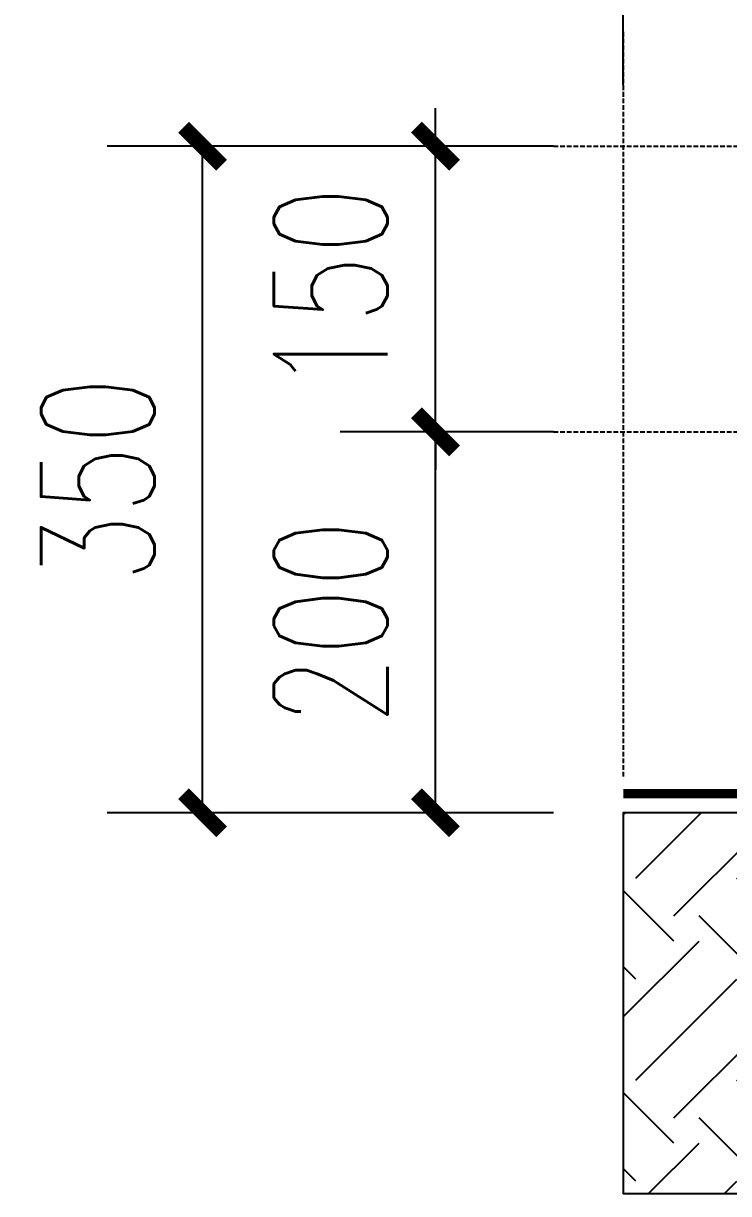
# Model space of a CAD drawing. Extents: x 1332 to 175445, y 256143 to 386027.
# Drawn here: x 8415 to 8785, y 382206 to 382820 of the extents above; entities that cross this region are included whole.
import ezdxf

# ---------------------------------------------------------------- set-up
doc = ezdxf.new("R2010")
doc.units = 0
doc.header["$LTSCALE"] = 10
doc.header["$MEASUREMENT"] = 0
doc.linetypes.add('DASH', pattern=[0.35, 0.25, -0.1])
for name, color, linetype in [('00-Palm-填充', 8, 'Continuous'), ('00-结构边线', 5, 'Continuous'), ('PUB_DIM', 3, 'Continuous'), ('Wall-LLS', 4, 'Continuous')]:
    doc.layers.add(name, color=color, linetype=linetype)
doc.styles.add('_TCH_DIM_T3', font='SIMPLEX', dxfattribs={"width": 0.7058823529411765, "bigfont": 'GBCBIG'})
doc.dimstyles.new('_TCH_ARCH&&20', dxfattribs={"dimtxt": 59.5, "dimasz": 20, "dimexe": 50, "dimexo": 60, "dimgap": 25.25, "dimtad": 1, "dimdec": 0, "dimrnd": 5, "dimzin": 0, "dimdsep": 46, "dimtxsty": '_TCH_DIM_T3', "dimblk": 'ARCHTICK', "dimcen": 0.09, "dimclrt": 7, "dimazin": 2, "dimtfac": 1, "dimtdec": 0, "dimtix": 1, "dimtmove": 2, "dimatfit": 3, "dimfxl": 0, "dimtolj": 1, "dimtzin": 0, "dimarcsym": 0})

# ---------------------------------------------------------------- blocks, each defined once
blk = doc.blocks.new('_ArchTick')
at = {"color": 0, "linetype": 'ByBlock', "const_width": 0.4}
blk.add_lwpolyline([(-0.5, -0.5), (0.5, 0.5)], dxfattribs=at)
blk = doc.blocks.new('*D107')
at = {"layer": 'Defpoints', "color": 0, "transparency": 16777216}
for p in [(8829.68738036025, 382856.1533491804), (8729.68738036025, 382727.9932489182), (8829.68738036025, 382727.9932489182)]:
    blk.add_point(p, dxfattribs=at)
at = {"layer": 'PUB_DIM', "color": 0, "lineweight": -2, "transparency": 16777216}
for p, q in [((8729.68738036025, 382787.9932489182), (8729.68738036025, 382906.1533491804)), ((8829.68738036025, 382787.9932489182), (8829.68738036025, 382906.1533491804)), ((8729.68738036025, 382856.1533491804), (8709.68738036025, 382856.1533491804)), ((8729.68738036025, 382856.1533491804), (8829.68738036025, 382856.1533491804)), ((8829.68738036025, 382856.1533491804), (8849.68738036025, 382856.1533491804))]:
    blk.add_line(p, q, dxfattribs=at)
at = {"layer": 'PUB_DIM', "color": 0, "lineweight": -2, "transparency": 16777216, "xscale": 20, "yscale": 20, "zscale": 20}
blk.add_blockref('_ArchTick', (8729.68738036025, 382856.1533491804), dxfattribs=at)
at = {"layer": 'PUB_DIM', "color": 0, "lineweight": -2, "transparency": 16777216, "xscale": 20, "yscale": 20, "zscale": 20, "rotation": 180}
blk.add_blockref('_ArchTick', (8829.68738036025, 382856.1533491804), dxfattribs=at)
at = {"layer": 'PUB_DIM', "color": 7, "transparency": 16777216, "insert": (8779.68738036025, 382911.1533491804), "char_height": 59.5, "attachment_point": 5, "style": '_TCH_DIM_T3'}
blk.add_mtext('\\A1;100', dxfattribs=at)
blk = doc.blocks.new('*D110')
at = {"layer": 'Defpoints', "color": 0, "transparency": 16777216}
for p in [(8631.106220892361, 382605.7738204004), (8753.054896775662, 382605.7738204004), (8753.054896775662, 382405.7738201778)]:
    blk.add_point(p, dxfattribs=at)
at = {"layer": 'PUB_DIM', "color": 0, "lineweight": -2, "transparency": 16777216}
for p, q in [((8693.054896775662, 382605.7738204004), (8581.106220892361, 382605.7738204004)), ((8631.106220892361, 382405.7738201778), (8631.106220892361, 382605.7738204004)), ((8693.054896775662, 382405.7738201778), (8581.106220892361, 382405.7738201778))]:
    blk.add_line(p, q, dxfattribs=at)
at = {"layer": 'PUB_DIM', "color": 0, "lineweight": -2, "transparency": 16777216, "xscale": 20, "yscale": 20, "zscale": 20}
for p, rotation in [((8631.106220892361, 382605.7738204004), 90), ((8631.106220892361, 382405.7738201778), 270)]:
    blk.add_blockref('_ArchTick', p, dxfattribs=dict(at, rotation=rotation))
at = {"layer": 'PUB_DIM', "color": 7, "transparency": 16777216, "insert": (8576.1062208923, 382505.7738202891), "char_height": 59.5, "attachment_point": 5, "rotation": 90, "style": '_TCH_DIM_T3'}
blk.add_mtext('\\A1;200', dxfattribs=at)
blk = doc.blocks.new('*D111')
at = {"layer": 'Defpoints', "color": 0, "transparency": 16777216}
for p in [(8631.106220892361, 382755.7738207142), (8753.054896775662, 382755.7738207142), (8753.054896775662, 382605.7738204004)]:
    blk.add_point(p, dxfattribs=at)
at = {"layer": 'PUB_DIM', "color": 0, "lineweight": -2, "transparency": 16777216}
for p, q in [((8631.106220892361, 382755.7738207142), (8631.106220892361, 382775.7738207142)), ((8693.054896775662, 382755.7738207142), (8581.106220892361, 382755.7738207142)), ((8631.106220892361, 382605.7738204004), (8631.106220892361, 382755.7738207142)), ((8693.054896775662, 382605.7738204004), (8581.106220892361, 382605.7738204004)), ((8631.106220892361, 382605.7738204004), (8631.106220892361, 382585.7738204004))]:
    blk.add_line(p, q, dxfattribs=at)
at = {"layer": 'PUB_DIM', "color": 0, "lineweight": -2, "transparency": 16777216, "xscale": 20, "yscale": 20, "zscale": 20}
for p, rotation in [((8631.106220892361, 382755.7738207142), 270), ((8631.106220892361, 382605.7738204004), 90)]:
    blk.add_blockref('_ArchTick', p, dxfattribs=dict(at, rotation=rotation))
at = {"layer": 'PUB_DIM', "color": 7, "transparency": 16777216, "insert": (8576.1062208923, 382680.7738205573), "char_height": 59.5, "attachment_point": 5, "rotation": 90, "style": '_TCH_DIM_T3'}
blk.add_mtext('\\A1;150', dxfattribs=at)
blk = doc.blocks.new('*D113')
at = {"layer": 'Defpoints', "color": 0, "transparency": 16777216}
for p in [(8508.888673519337, 382755.7738207142), (8667.530234244696, 382755.7738207142), (8667.530234244696, 382405.7738201778)]:
    blk.add_point(p, dxfattribs=at)
at = {"layer": 'PUB_DIM', "color": 0, "lineweight": -2, "transparency": 16777216}
for p, q in [((8607.530234244696, 382755.7738207142), (8458.888673519337, 382755.7738207142)), ((8508.888673519337, 382405.7738201778), (8508.888673519337, 382755.7738207142)), ((8607.530234244696, 382405.7738201778), (8458.888673519337, 382405.7738201778))]:
    blk.add_line(p, q, dxfattribs=at)
at = {"layer": 'PUB_DIM', "color": 0, "lineweight": -2, "transparency": 16777216, "xscale": 20, "yscale": 20, "zscale": 20}
for p, rotation in [((8508.888673519337, 382755.7738207142), 90), ((8508.888673519337, 382405.7738201778), 270)]:
    blk.add_blockref('_ArchTick', p, dxfattribs=dict(at, rotation=rotation))
at = {"layer": 'PUB_DIM', "color": 7, "transparency": 16777216, "insert": (8453.888673519275, 382580.773820446), "char_height": 59.5, "attachment_point": 5, "rotation": 90, "style": '_TCH_DIM_T3'}
blk.add_mtext('\\A1;350', dxfattribs=at)

msp = doc.modelspace()

# ---------------------------------------------------------------- hatches: boundary and pattern name
at = {"layer": '00-Palm-填充'}
h = msp.add_hatch(dxfattribs=at)
h.set_pattern_fill('土壤', color=256, scale=20, angle=45, style=0)
h.set_pattern_definition([(45, (-12881.31857643985, 367184.0683741076), (7.105427357601002e-15, 106.0660171779821), [75, -75]), (45, (-12901.20595466072, 367203.9557523284), (7.105427357601002e-15, 106.0660171779821), [75, -75]), (45, (-12921.0933328816, 367223.8431305493), (7.105427357601002e-15, 106.0660171779821), [75, -75]), (135, (-12921.0933328816, 367237.1013826965), (-106.0660171779821, 2.842170943040401e-14), [75, -75]), (135, (-12901.20595466072, 367256.9887609174), (-106.0660171779821, 2.842170943040401e-14), [75, -75]), (135, (-12881.31857643985, 367276.8761391383), (-106.0660171779821, 2.842170943040401e-14), [75, -75])])
h.paths.add_polyline_path([(9359.687380171468, 382405.7738176748), (8729.68738036025, 382405.7738176748), (8729.68738036025, 382205.7738176748), (9319.687380249037, 382205.7738176748)])

# ---------------------------------------------------------------- linework, layer by layer
at = {"layer": '00-结构边线'}
msp.add_lwpolyline([(9359.687380466305, 382405.7738176748), (8729.68738036025, 382405.7738176748), (8729.68738036025, 382205.7738176748), (9319.68738054388, 382205.7738176748)], dxfattribs=at)
at = {"layer": 'PUB_DIM', "color": 250, "linetype": 'DASH'}
for points in [[(8729.68738036025, 382815.7738207142), (8729.68738036025, 382423.7413388098)], [(8693.054896775662, 382755.7738207142), (9116.302458409365, 382755.7738207142)], [(8693.054896775662, 382605.7738204004), (9192.299904642394, 382605.7738204004)]]:
    msp.add_lwpolyline(points, dxfattribs=at)
at = {"layer": 'Wall-LLS', "linetype": 'DASH', "ltscale": 0.1, "const_width": 5}
msp.add_lwpolyline([(9462.478424213296, 382970.7192341117), (9421.489341613269, 382765.7738207142), (9125.08803139571, 382765.7738207142), (8825.088031112376, 382415.7738176748), (8729.68738036025, 382415.7738176748)], dxfattribs=at)

# ---------------------------------------------------------------- dimensions: what is measured, and where the dimension line sits
at = {"layer": 'PUB_DIM'}
for p1, p2, distance, picture, middle in [((8729.68738036025, 382727.9932489182), (8829.68738036025, 382727.9932489182), 128.16010026220465, '*D107', (8779.68738036025, 382911.1533491804)), ((8753.054896775662, 382605.7738204004), (8753.054896775662, 382755.7738207142), 121.9486758833009, '*D111', (8576.1062208923, 382680.7738205573)), ((8667.530234244696, 382405.7738201778), (8667.530234244696, 382755.7738207142), 158.64156072535843, '*D113', (8453.888673519275, 382580.773820446)), ((8753.054896775662, 382405.7738201778), (8753.054896775662, 382605.7738204004), 121.9486758833009, '*D110', (8576.1062208923, 382505.7738202891))]:
    dim = msp.add_aligned_dim(p1=p1, p2=p2, distance=distance, dimstyle='_TCH_ARCH&&20', dxfattribs=at)
    dim.commit()
    dim.dimension.update_dxf_attribs({"geometry": picture, "text_midpoint": middle})

doc.saveas('drawing.dxf')
